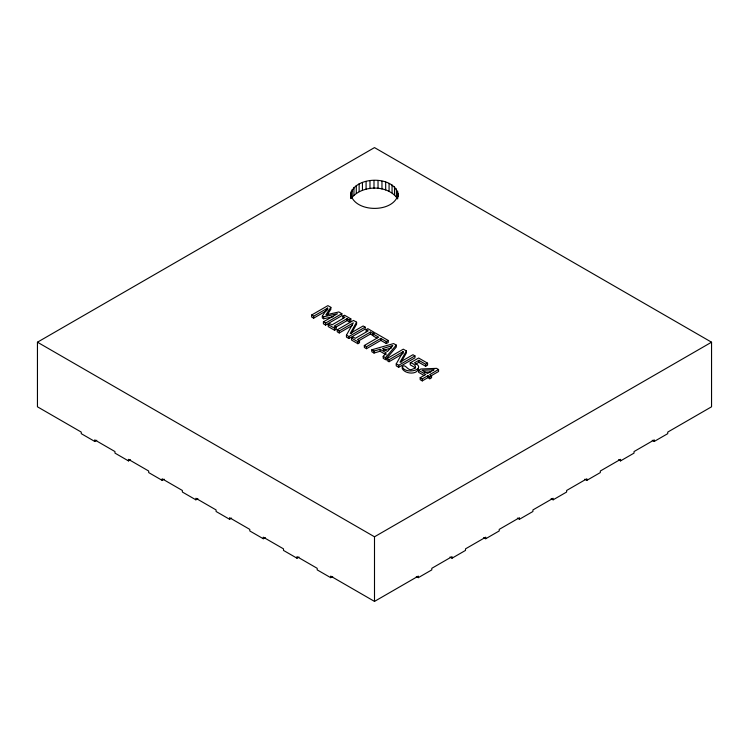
<?xml version="1.0" encoding="UTF-8"?>
<svg xmlns="http://www.w3.org/2000/svg" width="749" height="749" viewBox="0 0 749 749"><rect width="100%" height="100%" fill="white"/><g stroke="black" fill="none" stroke-linecap="round" stroke-linejoin="round"><path stroke-width="1.12" d="M398.281 193.429C395.322 213.268 354.623 213.278 350.672 194.01C355.541 175.088 397.719 175.341 398.281 196.762M337.228 329.813L353.509 320.422L356.58 322.192L350.242 333.417L363.134 325.974L365.156 327.144L365.156 329.12L348.875 338.52L346.45 337.116L346.45 335.14L353.294 322.875L339.25 330.983L337.228 329.813L337.228 331.798L339.25 332.959L352.283 325.431M387.027 358.574L403.308 349.174L406.379 350.944L400.041 362.17L412.933 354.726L414.955 355.897L414.955 357.872L398.674 367.272L396.249 365.868L396.249 363.892L403.093 351.637L389.049 359.735L387.027 358.574L387.027 360.55L389.049 361.72L402.091 354.193M351.3 333.52L356.58 324.167L356.58 322.192M401.099 362.273L406.379 352.919L406.379 350.944M326.667 310.657L313.644 318.175L311.621 317.014L311.621 315.029L327.903 305.629L330.852 307.343L325.862 314.917L338.848 311.949L341.853 313.691L341.853 315.666L325.572 325.066L323.409 323.811L323.409 321.836L337.434 313.737L323.652 316.799L322.332 316.041L327.669 308.101L327.669 310.077M327.107 315.001L330.852 309.318L330.852 307.343M397.682 191.126L397.682 198.906C388.151 184.713 363.237 184.853 352.199 197.23L352.199 189.45M371.841 349.802L374.032 351.066L380.052 349.287L386.278 352.882L383.207 356.365L383.207 358.34L385.492 359.66L385.492 357.685L396.277 345.111L393.609 343.576L371.841 349.802L371.841 351.777L374.032 353.041L380.052 351.272L386.278 354.857M385.492 359.66L396.277 347.087L396.277 345.111M96.771 440.272L94.749 441.442L81.266 433.662L81.266 432.098L37.45 406.801L37.45 342.199L374.5 147.6L711.55 342.199L711.55 406.801L667.734 432.098L667.734 433.662L654.251 441.442L652.229 440.272M311.621 315.029L313.644 316.2L327.669 308.101M323.409 321.836L325.572 323.091L341.853 313.691M335.14 327.519L347.105 320.619L349.174 321.817L350.841 320.853L350.841 318.877L349.174 319.842L347.105 318.634L334.148 326.115L336.226 327.313L336.226 329.298L334.56 330.253L328.24 326.601L328.24 324.626L329.906 323.671L331.976 324.869L344.933 317.389L342.855 316.19L342.855 318.166M342.855 316.19L344.521 315.226L350.841 318.877M328.24 324.626L334.56 328.277L336.226 327.313M94.749 441.442L94.749 439.888L114.972 451.563L114.972 453.117L128.453 460.897L130.476 459.736M346.45 335.14L348.875 336.544L365.156 327.144M366.158 329.644L367.825 328.68L374.144 332.331L372.478 333.286L370.399 332.088L357.442 339.569L359.52 340.767L359.52 342.742L357.863 343.707L351.543 340.055L351.543 338.08L353.2 337.125L355.279 338.323L368.236 330.843L366.158 329.644L366.158 331.62M358.443 340.973L370.399 334.063L372.478 335.262L372.478 333.286M351.543 338.08L357.863 341.731L359.52 340.767M373.217 334.026L375.146 332.912L388.244 340.477L388.244 342.452L386.325 343.557L380.857 340.402L366.495 348.697L364.332 347.442L364.332 345.467L378.685 337.181L373.217 334.026L373.217 336.001L376.869 338.099M364.332 345.467L366.495 346.712L380.857 338.426L386.325 341.581L388.244 340.477M128.453 460.897L128.453 459.343L148.677 471.018L148.677 472.572L162.159 480.362L164.181 479.191M396.249 363.892L398.674 365.297L414.955 355.897M418.504 367.619C418.644 374.968 405.256 374.444 402.269 368.667L402.269 366.692C405.789 363.078 407.784 372.122 412.624 369.107C418.663 367.965 414.019 363.106 410.246 362.853L410.246 364.838L415.611 367.937M410.246 362.853L418.625 358.013L427.567 363.171L427.567 365.147L425.647 366.252L418.822 362.319L415.358 364.314M427.567 363.171L425.647 364.276L418.822 360.335L414.497 362.834C427.782 369.491 405.143 375.118 402.269 366.692M423.981 375.418L418.588 372.3L418.588 370.324L420.882 368.995L436.545 368.358L438.558 369.519L438.558 371.504L430.619 376.082M162.159 480.362L162.159 478.798L182.382 490.483L182.382 492.037L195.863 499.817L197.886 498.656M438.558 369.519L429.626 374.678L431.564 375.801L431.564 377.777L429.814 378.788L427.876 377.665L422.277 380.895L420.18 379.687L420.18 377.711L425.778 374.481L418.588 370.324M420.18 377.711L422.277 378.919L427.876 375.689L429.814 376.803L431.564 375.801M195.863 499.817L195.863 498.263L216.087 509.938L216.087 511.492L229.569 519.282L231.591 518.111M229.569 519.282L229.569 517.718L249.792 529.393L249.792 530.957L263.274 538.737L265.296 537.567M263.274 538.737L263.274 537.183L283.497 548.858L283.497 550.412L296.978 558.202L299.001 557.031M37.45 342.199L374.5 536.79L711.55 342.199M296.978 558.202L296.978 556.638L317.202 568.313L317.202 569.877L330.683 577.657L332.706 576.487M330.683 577.657L330.683 576.103L374.5 601.4L418.317 576.103L418.317 577.657L416.294 576.487M418.317 577.657L431.798 569.877L431.798 568.313L452.022 556.638L452.022 558.202L449.999 557.031M452.022 558.202L465.504 550.412L465.504 548.858L485.726 537.183L485.726 538.737L483.704 537.567M485.726 538.737L499.209 530.957L499.209 529.393L519.432 517.718L519.432 519.282L517.409 518.111M519.432 519.282L532.914 511.492L532.914 509.938L553.136 498.263L553.136 499.817L551.114 498.656M553.136 499.817L566.619 492.037L566.619 490.483L586.841 478.798L586.841 480.362L584.819 479.191M586.841 480.362L600.324 472.572L600.324 471.018L620.546 459.343L620.546 460.897L618.524 459.736M620.546 460.897L634.029 453.117L634.029 451.563L654.251 439.888L654.251 441.442M383.525 350.251L391.661 347.864M322.332 316.041L322.332 318.016L323.652 318.774L333.193 316.658M424.196 372.187L430.656 371.907M383.207 356.365L385.492 357.685M429.814 376.803L429.814 378.788M427.876 375.689L427.876 377.665M425.647 364.276L425.647 366.252M422.277 378.919L422.277 380.895M418.822 360.335L418.822 362.319M403.093 351.637L403.093 353.612M398.674 365.297L398.674 367.272M396.418 188.907L396.418 196.687M394.526 186.847L394.526 194.628M392.055 184.994L392.055 192.783M389.077 183.421L389.077 191.201M389.049 359.735L389.049 361.72M386.325 341.581L386.325 343.557M385.679 182.157L385.679 189.937M381.962 181.239L381.962 189.02M380.857 338.426L380.857 340.402M380.052 349.287L380.052 351.272M378.03 180.696L378.03 188.476M374.5 536.79L374.5 601.4M373.994 180.546L373.994 188.336M374.032 351.066L374.032 353.041M370.399 332.088L370.399 334.063M369.978 180.799L369.978 188.579M366.495 346.712L366.495 348.697M366.083 181.436L366.083 189.216M362.441 182.438L362.441 190.218M359.136 183.786L359.136 191.566M357.863 341.731L357.863 343.707M356.281 185.434L356.281 193.223M353.949 187.344L353.949 195.124M351.103 191.697L351.103 198.363M350.925 196.341L350.925 198.569M350.672 194.01L350.672 196.238M349.174 319.842L349.174 321.817M348.875 336.544L348.875 338.52M347.105 318.634L347.105 320.619M339.25 330.983L339.25 332.959M334.56 328.277L334.56 330.253M325.572 323.091L325.572 325.066M323.652 316.799L323.652 318.774M313.644 316.2L313.644 318.175M392.682 345.589L387.523 351.468L382.505 348.575L392.682 345.589M433.896 369.791L427.529 373.47L422.043 370.296L433.896 369.791"/></g></svg>
